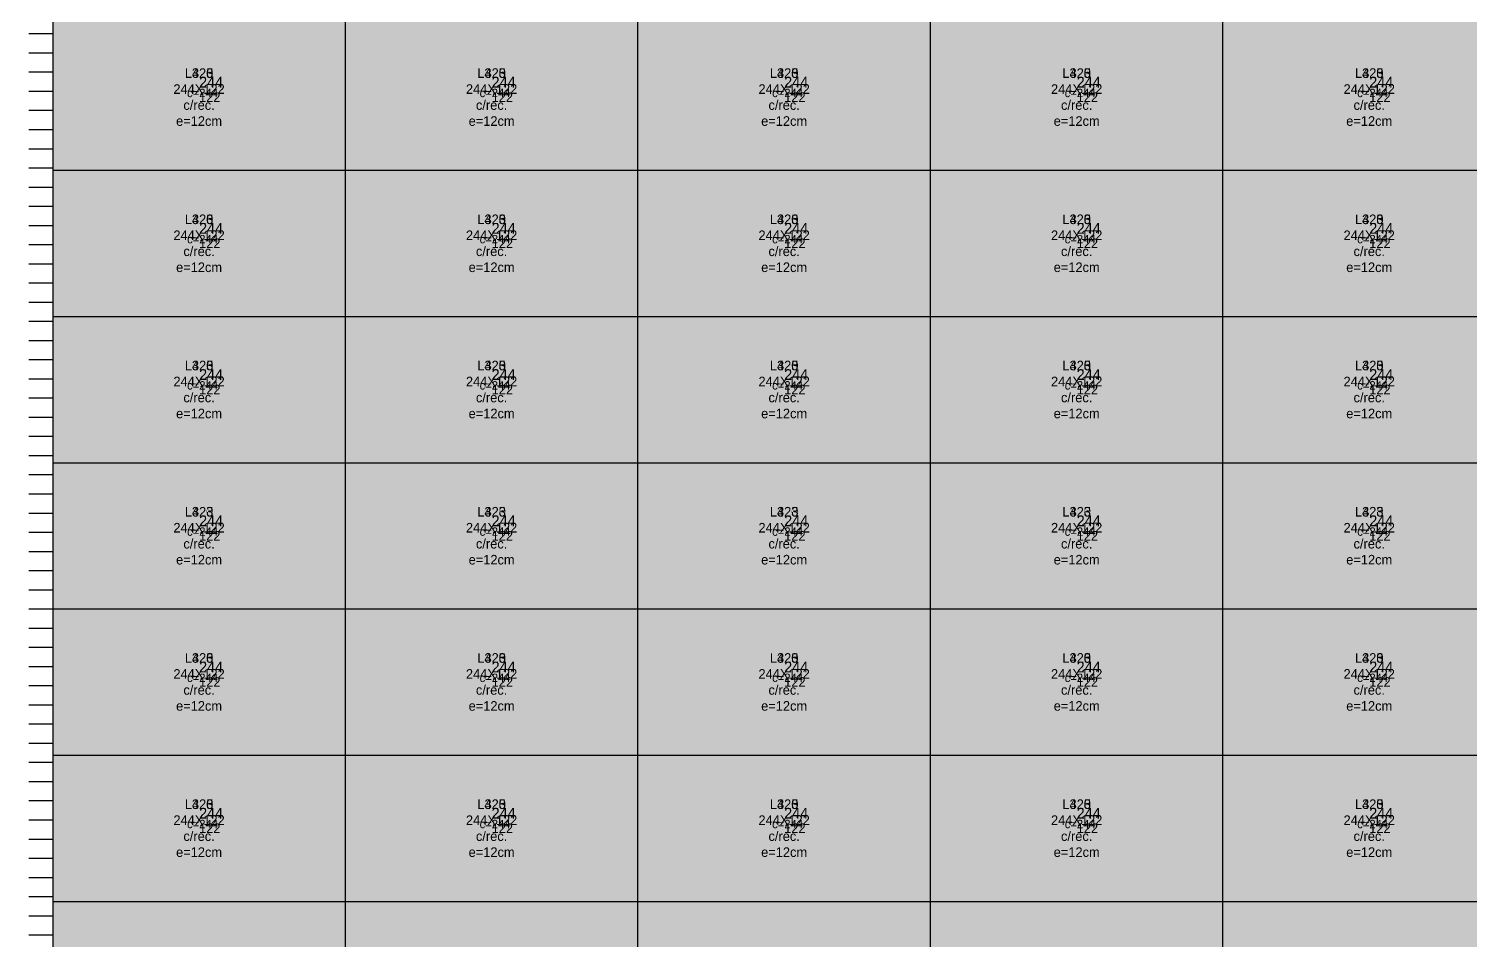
# Model space of a CAD drawing. Extents: x -13000 to 6245, y -61 to 2973.
# Drawn here: x -20 to 1182, y 700 to 1460 of the extents above; entities that cross this region are included whole.
import ezdxf

# ---------------------------------------------------------------- set-up
doc = ezdxf.new("R2010")
doc.units = 0
for name, color, linetype in [('3', 3, 'Continuous'), ('4', 4, 'Continuous'), ('9', 9, 'Continuous'), ('AUX00', 7, 'Continuous'), ('Hachura', 251, 'Continuous'), ('Painéis', 200, 'Continuous')]:
    doc.layers.add(name, color=color, linetype=linetype)

msp = doc.modelspace()

# ---------------------------------------------------------------- hatches: boundary and pattern name
at = {"layer": 'Hachura'}
h = msp.add_hatch(color=7, dxfattribs=at)
h.dxf.hatch_style = 1
h.paths.add_polyline_path([(0, 0), (6184.2, 0), (6184.2, 2970), (0, 2970)])
h = msp.add_hatch(color=7, dxfattribs=at)
h.dxf.hatch_style = 1
h.paths.add_polyline_path([(0, 0), (5984.2, 0), (5984.2, 2870), (0, 2870)])
h = msp.add_hatch(color=7, dxfattribs=at)
h.dxf.hatch_style = 1
h.paths.add_polyline_path([(0, 0), (5984.2, 0), (5984.2, 2870), (0, 2870)])

# ---------------------------------------------------------------- linework, layer by layer
at = {"layer": '3'}
for p in [(0, 2970), (0, 2870), (0, 2870)]:
    msp.add_line(p, (0, 0), dxfattribs=at)
at = {"layer": '3', "lineweight": 25}
for points in [[(0, 0), (6184.2, 0), (6184.2, 2970), (0, 2970)], [(0, 0), (5984.2, 0), (5984.2, 2870), (0, 2870)], [(0, 0), (5984.2, 0), (5984.2, 2870), (0, 2870)]]:
    msp.add_lwpolyline(points, close=True, dxfattribs=at)
at = {"layer": '3'}
for points in [[(244, 0), (244, 2970)], [(488, 0), (488, 2970)], [(732, 0), (732, 2970)], [(976, 0), (976, 2970)], [(244, 0), (244, 2870)], [(244, 0), (244, 2870)], [(488, 0), (488, 2870)], [(488, 0), (488, 2870)], [(732, 0), (732, 2870)], [(732, 0), (732, 2870)], [(976, 0), (976, 2870)], [(976, 0), (976, 2870)], [(0, 1342), (5984.2, 1342)], [(0, 1342), (6184.2, 1342)], [(0, 1342), (5984.2, 1342)], [(0, 1220), (5984.2, 1220)], [(0, 1220), (6184.2, 1220)], [(0, 1220), (5984.2, 1220)], [(0, 1098), (5984.2, 1098)], [(0, 1098), (6184.2, 1098)], [(0, 1098), (5984.2, 1098)], [(0, 976), (5984.2, 976)], [(0, 976), (6184.2, 976)], [(0, 976), (5984.2, 976)], [(0, 854), (5984.2, 854)], [(0, 854), (6184.2, 854)], [(0, 854), (5984.2, 854)], [(0, 732), (5984.2, 732)], [(0, 732), (6184.2, 732)], [(0, 732), (5984.2, 732)]]:
    msp.add_lwpolyline(points, dxfattribs=at)
at = {"layer": '9'}
for p, q in [((-20, 1456), (0, 1456)), ((-20, 1456), (0, 1456)), ((-20, 1456), (0, 1456)), ((-20, 1440), (0, 1440)), ((-20, 1440), (0, 1440)), ((-20, 1440), (0, 1440)), ((-20, 1424), (0, 1424)), ((-20, 1424), (0, 1424)), ((-20, 1424), (0, 1424)), ((-20, 1408), (0, 1408)), ((-20, 1408), (0, 1408)), ((-20, 1408), (0, 1408)), ((-20, 1392), (0, 1392)), ((-20, 1392), (0, 1392)), ((-20, 1392), (0, 1392)), ((-20, 1376), (0, 1376)), ((-20, 1376), (0, 1376)), ((-20, 1376), (0, 1376)), ((-20, 1360), (0, 1360)), ((-20, 1360), (0, 1360)), ((-20, 1360), (0, 1360)), ((-20, 1344), (0, 1344)), ((-20, 1344), (0, 1344)), ((-20, 1344), (0, 1344)), ((-20, 1328), (0, 1328)), ((-20, 1328), (0, 1328)), ((-20, 1328), (0, 1328)), ((-20, 1312), (0, 1312)), ((-20, 1312), (0, 1312)), ((-20, 1312), (0, 1312)), ((-20, 1296), (0, 1296)), ((-20, 1296), (0, 1296)), ((-20, 1296), (0, 1296)), ((-20, 1280), (0, 1280)), ((-20, 1280), (0, 1280)), ((-20, 1280), (0, 1280)), ((-20, 1264), (0, 1264)), ((-20, 1264), (0, 1264)), ((-20, 1264), (0, 1264)), ((-20, 1248), (0, 1248)), ((-20, 1248), (0, 1248)), ((-20, 1248), (0, 1248)), ((-20, 1232), (0, 1232)), ((-20, 1232), (0, 1232)), ((-20, 1232), (0, 1232)), ((-20, 1216), (0, 1216)), ((-20, 1216), (0, 1216)), ((-20, 1216), (0, 1216)), ((-20, 1200), (0, 1200)), ((-20, 1200), (0, 1200)), ((-20, 1200), (0, 1200)), ((-20, 1184), (0, 1184)), ((-20, 1184), (0, 1184)), ((-20, 1184), (0, 1184)), ((-20, 1168), (0, 1168)), ((-20, 1168), (0, 1168)), ((-20, 1168), (0, 1168)), ((-20, 1152), (0, 1152)), ((-20, 1152), (0, 1152)), ((-20, 1152), (0, 1152)), ((-20, 1136), (0, 1136)), ((-20, 1136), (0, 1136)), ((-20, 1136), (0, 1136)), ((-20, 1120), (0, 1120)), ((-20, 1120), (0, 1120)), ((-20, 1120), (0, 1120)), ((-20, 1104), (0, 1104)), ((-20, 1104), (0, 1104)), ((-20, 1104), (0, 1104)), ((-20, 1088), (0, 1088)), ((-20, 1088), (0, 1088)), ((-20, 1088), (0, 1088)), ((-20, 1072), (0, 1072)), ((-20, 1072), (0, 1072)), ((-20, 1072), (0, 1072)), ((-20, 1056), (0, 1056)), ((-20, 1056), (0, 1056)), ((-20, 1056), (0, 1056)), ((-20, 1040), (0, 1040)), ((-20, 1040), (0, 1040)), ((-20, 1040), (0, 1040)), ((-20, 1024), (0, 1024)), ((-20, 1024), (0, 1024)), ((-20, 1024), (0, 1024)), ((-20, 1008), (0, 1008)), ((-20, 1008), (0, 1008)), ((-20, 1008), (0, 1008)), ((-20, 992), (0, 992)), ((-20, 992), (0, 992)), ((-20, 992), (0, 992)), ((-20, 976), (0, 976)), ((-20, 976), (0, 976)), ((-20, 976), (0, 976)), ((-20, 960), (0, 960)), ((-20, 960), (0, 960)), ((-20, 960), (0, 960)), ((-20, 944), (0, 944)), ((-20, 944), (0, 944)), ((-20, 944), (0, 944)), ((-20, 928), (0, 928)), ((-20, 928), (0, 928)), ((-20, 928), (0, 928)), ((-20, 912), (0, 912)), ((-20, 912), (0, 912)), ((-20, 912), (0, 912)), ((-20, 896), (0, 896)), ((-20, 896), (0, 896)), ((-20, 896), (0, 896)), ((-20, 880), (0, 880)), ((-20, 880), (0, 880)), ((-20, 880), (0, 880)), ((-20, 864), (0, 864)), ((-20, 864), (0, 864)), ((-20, 864), (0, 864)), ((-20, 848), (0, 848)), ((-20, 848), (0, 848)), ((-20, 848), (0, 848)), ((-20, 832), (0, 832)), ((-20, 832), (0, 832)), ((-20, 832), (0, 832)), ((-20, 816), (0, 816)), ((-20, 816), (0, 816)), ((-20, 816), (0, 816)), ((-20, 800), (0, 800)), ((-20, 800), (0, 800)), ((-20, 800), (0, 800)), ((-20, 784), (0, 784)), ((-20, 784), (0, 784)), ((-20, 784), (0, 784)), ((-20, 768), (0, 768)), ((-20, 768), (0, 768)), ((-20, 768), (0, 768)), ((-20, 752), (0, 752)), ((-20, 752), (0, 752)), ((-20, 752), (0, 752)), ((-20, 736), (0, 736)), ((-20, 736), (0, 736)), ((-20, 736), (0, 736)), ((-20, 720), (0, 720)), ((-20, 720), (0, 720)), ((-20, 720), (0, 720)), ((-20, 704), (0, 704)), ((-20, 704), (0, 704)), ((-20, 704), (0, 704))]:
    msp.add_line(p, q, dxfattribs=at)
at = {"layer": 'Painéis', "lineweight": 18}
for p, q in [((244, 0), (244, 2970)), ((488, 0), (488, 2970)), ((732, 0), (732, 2970)), ((976, 0), (976, 2970)), ((244, 0), (244, 2870)), ((244, 0), (244, 2870)), ((488, 0), (488, 2870)), ((488, 0), (488, 2870)), ((732, 0), (732, 2870)), ((732, 0), (732, 2870)), ((976, 0), (976, 2870)), ((976, 0), (976, 2870)), ((0, 1342), (5984.2, 1342)), ((0, 1342), (6184.2, 1342)), ((0, 1342), (5984.2, 1342)), ((0, 1220), (5984.2, 1220)), ((0, 1220), (6184.2, 1220)), ((0, 1220), (5984.2, 1220)), ((0, 1098), (5984.2, 1098)), ((0, 1098), (6184.2, 1098)), ((0, 1098), (5984.2, 1098)), ((0, 976), (5984.2, 976)), ((0, 976), (6184.2, 976)), ((0, 976), (5984.2, 976)), ((0, 854), (5984.2, 854)), ((0, 854), (6184.2, 854)), ((0, 854), (5984.2, 854)), ((0, 732), (5984.2, 732)), ((0, 732), (6184.2, 732)), ((0, 732), (5984.2, 732))]:
    msp.add_line(p, q, dxfattribs=at)

# ---------------------------------------------------------------- texts
at = {"layer": '3'}
for p in [(112, 1403), (112, 1403), (112, 1403), (356, 1403), (356, 1403), (356, 1403), (600, 1403), (600, 1403), (600, 1403), (844, 1403), (844, 1403), (844, 1403), (1088, 1403), (1088, 1403), (1088, 1403), (112, 1281), (112, 1281), (112, 1281), (356, 1281), (356, 1281), (356, 1281), (600, 1281), (600, 1281), (600, 1281), (844, 1281), (844, 1281), (844, 1281), (1088, 1281), (1088, 1281), (1088, 1281), (112, 1159), (112, 1159), (112, 1159), (356, 1159), (356, 1159), (356, 1159), (600, 1159), (600, 1159), (600, 1159), (844, 1159), (844, 1159), (844, 1159), (1088, 1159), (1088, 1159), (1088, 1159), (112, 1037), (112, 1037), (112, 1037), (356, 1037), (356, 1037), (356, 1037), (600, 1037), (600, 1037), (600, 1037), (844, 1037), (844, 1037), (844, 1037), (1088, 1037), (1088, 1037), (1088, 1037), (112, 915), (112, 915), (112, 915), (356, 915), (356, 915), (356, 915), (600, 915), (600, 915), (600, 915), (844, 915), (844, 915), (844, 915), (1088, 915), (1088, 915), (1088, 915), (112, 793), (112, 793), (112, 793), (356, 793), (356, 793), (356, 793), (600, 793), (600, 793), (600, 793), (844, 793), (844, 793), (844, 793), (1088, 793), (1088, 793), (1088, 793)]:
    msp.add_text('c=244', height=7, dxfattribs=at).set_placement(p)
at = {"layer": '4'}
for s, height, p in [('244', 9, (122, 1411)), ('244', 9, (122, 1411)), ('244', 9, (122, 1411)), ('244', 9, (366, 1411)), ('244', 9, (366, 1411)), ('244', 9, (366, 1411)), ('244', 9, (610, 1411)), ('244', 9, (610, 1411)), ('244', 9, (610, 1411)), ('244', 9, (854, 1411)), ('244', 9, (854, 1411)), ('244', 9, (854, 1411)), ('244', 9, (1098, 1411)), ('244', 9, (1098, 1411)), ('244', 9, (1098, 1411)), ('122', 8, (122, 1399)), ('122', 8, (122, 1399)), ('122', 8, (122, 1399)), ('122', 8, (366, 1399)), ('122', 8, (366, 1399)), ('122', 8, (366, 1399)), ('122', 8, (610, 1399)), ('122', 8, (610, 1399)), ('122', 8, (610, 1399)), ('122', 8, (854, 1399)), ('122', 8, (854, 1399)), ('122', 8, (854, 1399)), ('122', 8, (1098, 1399)), ('122', 8, (1098, 1399)), ('122', 8, (1098, 1399)), ('244', 9, (122, 1289)), ('244', 9, (122, 1289)), ('244', 9, (122, 1289)), ('244', 9, (366, 1289)), ('244', 9, (366, 1289)), ('244', 9, (366, 1289)), ('244', 9, (610, 1289)), ('244', 9, (610, 1289)), ('244', 9, (610, 1289)), ('244', 9, (854, 1289)), ('244', 9, (854, 1289)), ('244', 9, (854, 1289)), ('244', 9, (1098, 1289)), ('244', 9, (1098, 1289)), ('244', 9, (1098, 1289)), ('122', 8, (122, 1277)), ('122', 8, (122, 1277)), ('122', 8, (122, 1277)), ('122', 8, (366, 1277)), ('122', 8, (366, 1277)), ('122', 8, (366, 1277)), ('122', 8, (610, 1277)), ('122', 8, (610, 1277)), ('122', 8, (610, 1277)), ('122', 8, (854, 1277)), ('122', 8, (854, 1277)), ('122', 8, (854, 1277)), ('122', 8, (1098, 1277)), ('122', 8, (1098, 1277)), ('122', 8, (1098, 1277)), ('244', 9, (122, 1167)), ('244', 9, (122, 1167)), ('244', 9, (122, 1167)), ('244', 9, (366, 1167)), ('244', 9, (366, 1167)), ('244', 9, (366, 1167)), ('244', 9, (610, 1167)), ('244', 9, (610, 1167)), ('244', 9, (610, 1167)), ('244', 9, (854, 1167)), ('244', 9, (854, 1167)), ('244', 9, (854, 1167)), ('244', 9, (1098, 1167)), ('244', 9, (1098, 1167)), ('244', 9, (1098, 1167)), ('122', 8, (122, 1155)), ('122', 8, (122, 1155)), ('122', 8, (122, 1155)), ('122', 8, (366, 1155)), ('122', 8, (366, 1155)), ('122', 8, (366, 1155)), ('122', 8, (610, 1155)), ('122', 8, (610, 1155)), ('122', 8, (610, 1155)), ('122', 8, (854, 1155)), ('122', 8, (854, 1155)), ('122', 8, (854, 1155)), ('122', 8, (1098, 1155)), ('122', 8, (1098, 1155)), ('122', 8, (1098, 1155)), ('244', 9, (122, 1045)), ('244', 9, (122, 1045)), ('244', 9, (122, 1045)), ('244', 9, (366, 1045)), ('244', 9, (366, 1045)), ('244', 9, (366, 1045)), ('244', 9, (610, 1045)), ('244', 9, (610, 1045)), ('244', 9, (610, 1045)), ('244', 9, (854, 1045)), ('244', 9, (854, 1045)), ('244', 9, (854, 1045)), ('244', 9, (1098, 1045)), ('244', 9, (1098, 1045)), ('244', 9, (1098, 1045)), ('122', 8, (122, 1033)), ('122', 8, (122, 1033)), ('122', 8, (122, 1033)), ('122', 8, (366, 1033)), ('122', 8, (366, 1033)), ('122', 8, (366, 1033)), ('122', 8, (610, 1033)), ('122', 8, (610, 1033)), ('122', 8, (610, 1033)), ('122', 8, (854, 1033)), ('122', 8, (854, 1033)), ('122', 8, (854, 1033)), ('122', 8, (1098, 1033)), ('122', 8, (1098, 1033)), ('122', 8, (1098, 1033)), ('244', 9, (122, 923)), ('244', 9, (122, 923)), ('244', 9, (122, 923)), ('244', 9, (366, 923)), ('244', 9, (366, 923)), ('244', 9, (366, 923)), ('244', 9, (610, 923)), ('244', 9, (610, 923)), ('244', 9, (610, 923)), ('244', 9, (854, 923)), ('244', 9, (854, 923)), ('244', 9, (854, 923)), ('244', 9, (1098, 923)), ('244', 9, (1098, 923)), ('244', 9, (1098, 923)), ('122', 8, (122, 911)), ('122', 8, (122, 911)), ('122', 8, (122, 911)), ('122', 8, (366, 911)), ('122', 8, (366, 911)), ('122', 8, (366, 911)), ('122', 8, (610, 911)), ('122', 8, (610, 911)), ('122', 8, (610, 911)), ('122', 8, (854, 911)), ('122', 8, (854, 911)), ('122', 8, (854, 911)), ('122', 8, (1098, 911)), ('122', 8, (1098, 911)), ('122', 8, (1098, 911)), ('244', 9, (122, 801)), ('244', 9, (122, 801)), ('244', 9, (122, 801)), ('244', 9, (366, 801)), ('244', 9, (366, 801)), ('244', 9, (366, 801)), ('244', 9, (610, 801)), ('244', 9, (610, 801)), ('244', 9, (610, 801)), ('244', 9, (854, 801)), ('244', 9, (854, 801)), ('244', 9, (854, 801)), ('244', 9, (1098, 801)), ('244', 9, (1098, 801)), ('244', 9, (1098, 801)), ('122', 8, (122, 789)), ('122', 8, (122, 789)), ('122', 8, (122, 789)), ('122', 8, (366, 789)), ('122', 8, (366, 789)), ('122', 8, (366, 789)), ('122', 8, (610, 789)), ('122', 8, (610, 789)), ('122', 8, (610, 789)), ('122', 8, (854, 789)), ('122', 8, (854, 789)), ('122', 8, (854, 789)), ('122', 8, (1098, 789)), ('122', 8, (1098, 789)), ('122', 8, (1098, 789))]:
    msp.add_text(s, height=height, dxfattribs=at).set_placement(p)
at = {"layer": 'AUX00', "char_height": 8, "attachment_point": 5}
for s, insert in [('\\pxqc;L323^J244X122^Jc/rec.^Je=12cm', (122, 1403)), ('\\pxqc;L325^J244X122^Jc/rec.^Je=12cm', (122, 1403)), ('\\pxqc;L420^J244X122^Jc/rec.^Je=12cm', (122, 1403)), ('\\pxqc;L323^J244X122^Jc/rec.^Je=12cm', (366, 1403)), ('\\pxqc;L325^J244X122^Jc/rec.^Je=12cm', (366, 1403)), ('\\pxqc;L420^J244X122^Jc/rec.^Je=12cm', (366, 1403)), ('\\pxqc;L323^J244X122^Jc/rec.^Je=12cm', (610, 1403)), ('\\pxqc;L325^J244X122^Jc/rec.^Je=12cm', (610, 1403)), ('\\pxqc;L420^J244X122^Jc/rec.^Je=12cm', (610, 1403)), ('\\pxqc;L323^J244X122^Jc/rec.^Je=12cm', (854, 1403)), ('\\pxqc;L325^J244X122^Jc/rec.^Je=12cm', (854, 1403)), ('\\pxqc;L420^J244X122^Jc/rec.^Je=12cm', (854, 1403)), ('\\pxqc;L323^J244X122^Jc/rec.^Je=12cm', (1098, 1403)), ('\\pxqc;L325^J244X122^Jc/rec.^Je=12cm', (1098, 1403)), ('\\pxqc;L420^J244X122^Jc/rec.^Je=12cm', (1098, 1403)), ('\\pxqc;L323^J244X122^Jc/rec.^Je=12cm', (122, 1281)), ('\\pxqc;L325^J244X122^Jc/rec.^Je=12cm', (122, 1281)), ('\\pxqc;L420^J244X122^Jc/rec.^Je=12cm', (122, 1281)), ('\\pxqc;L323^J244X122^Jc/rec.^Je=12cm', (366, 1281)), ('\\pxqc;L325^J244X122^Jc/rec.^Je=12cm', (366, 1281)), ('\\pxqc;L420^J244X122^Jc/rec.^Je=12cm', (366, 1281)), ('\\pxqc;L323^J244X122^Jc/rec.^Je=12cm', (610, 1281)), ('\\pxqc;L325^J244X122^Jc/rec.^Je=12cm', (610, 1281)), ('\\pxqc;L420^J244X122^Jc/rec.^Je=12cm', (610, 1281)), ('\\pxqc;L323^J244X122^Jc/rec.^Je=12cm', (854, 1281)), ('\\pxqc;L325^J244X122^Jc/rec.^Je=12cm', (854, 1281)), ('\\pxqc;L420^J244X122^Jc/rec.^Je=12cm', (854, 1281)), ('\\pxqc;L323^J244X122^Jc/rec.^Je=12cm', (1098, 1281)), ('\\pxqc;L325^J244X122^Jc/rec.^Je=12cm', (1098, 1281)), ('\\pxqc;L420^J244X122^Jc/rec.^Je=12cm', (1098, 1281)), ('\\pxqc;L323^J244X122^Jc/rec.^Je=12cm', (122, 1159)), ('\\pxqc;L325^J244X122^Jc/rec.^Je=12cm', (122, 1159)), ('\\pxqc;L420^J244X122^Jc/rec.^Je=12cm', (122, 1159)), ('\\pxqc;L323^J244X122^Jc/rec.^Je=12cm', (366, 1159)), ('\\pxqc;L325^J244X122^Jc/rec.^Je=12cm', (366, 1159)), ('\\pxqc;L420^J244X122^Jc/rec.^Je=12cm', (366, 1159)), ('\\pxqc;L323^J244X122^Jc/rec.^Je=12cm', (610, 1159)), ('\\pxqc;L325^J244X122^Jc/rec.^Je=12cm', (610, 1159)), ('\\pxqc;L420^J244X122^Jc/rec.^Je=12cm', (610, 1159)), ('\\pxqc;L323^J244X122^Jc/rec.^Je=12cm', (854, 1159)), ('\\pxqc;L325^J244X122^Jc/rec.^Je=12cm', (854, 1159)), ('\\pxqc;L420^J244X122^Jc/rec.^Je=12cm', (854, 1159)), ('\\pxqc;L323^J244X122^Jc/rec.^Je=12cm', (1098, 1159)), ('\\pxqc;L325^J244X122^Jc/rec.^Je=12cm', (1098, 1159)), ('\\pxqc;L420^J244X122^Jc/rec.^Je=12cm', (1098, 1159)), ('\\pxqc;L323^J244X122^Jc/rec.^Je=12cm', (122, 1037)), ('\\pxqc;L325^J244X122^Jc/rec.^Je=12cm', (122, 1037)), ('\\pxqc;L420^J244X122^Jc/rec.^Je=12cm', (122, 1037)), ('\\pxqc;L323^J244X122^Jc/rec.^Je=12cm', (366, 1037)), ('\\pxqc;L325^J244X122^Jc/rec.^Je=12cm', (366, 1037)), ('\\pxqc;L420^J244X122^Jc/rec.^Je=12cm', (366, 1037)), ('\\pxqc;L323^J244X122^Jc/rec.^Je=12cm', (610, 1037)), ('\\pxqc;L325^J244X122^Jc/rec.^Je=12cm', (610, 1037)), ('\\pxqc;L420^J244X122^Jc/rec.^Je=12cm', (610, 1037)), ('\\pxqc;L323^J244X122^Jc/rec.^Je=12cm', (854, 1037)), ('\\pxqc;L325^J244X122^Jc/rec.^Je=12cm', (854, 1037)), ('\\pxqc;L420^J244X122^Jc/rec.^Je=12cm', (854, 1037)), ('\\pxqc;L323^J244X122^Jc/rec.^Je=12cm', (1098, 1037)), ('\\pxqc;L325^J244X122^Jc/rec.^Je=12cm', (1098, 1037)), ('\\pxqc;L420^J244X122^Jc/rec.^Je=12cm', (1098, 1037)), ('\\pxqc;L323^J244X122^Jc/rec.^Je=12cm', (122, 915)), ('\\pxqc;L325^J244X122^Jc/rec.^Je=12cm', (122, 915)), ('\\pxqc;L420^J244X122^Jc/rec.^Je=12cm', (122, 915)), ('\\pxqc;L323^J244X122^Jc/rec.^Je=12cm', (366, 915)), ('\\pxqc;L325^J244X122^Jc/rec.^Je=12cm', (366, 915)), ('\\pxqc;L420^J244X122^Jc/rec.^Je=12cm', (366, 915)), ('\\pxqc;L323^J244X122^Jc/rec.^Je=12cm', (610, 915)), ('\\pxqc;L325^J244X122^Jc/rec.^Je=12cm', (610, 915)), ('\\pxqc;L420^J244X122^Jc/rec.^Je=12cm', (610, 915)), ('\\pxqc;L323^J244X122^Jc/rec.^Je=12cm', (854, 915)), ('\\pxqc;L325^J244X122^Jc/rec.^Je=12cm', (854, 915)), ('\\pxqc;L420^J244X122^Jc/rec.^Je=12cm', (854, 915)), ('\\pxqc;L323^J244X122^Jc/rec.^Je=12cm', (1098, 915)), ('\\pxqc;L325^J244X122^Jc/rec.^Je=12cm', (1098, 915)), ('\\pxqc;L420^J244X122^Jc/rec.^Je=12cm', (1098, 915)), ('\\pxqc;L323^J244X122^Jc/rec.^Je=12cm', (122, 793)), ('\\pxqc;L325^J244X122^Jc/rec.^Je=12cm', (122, 793)), ('\\pxqc;L420^J244X122^Jc/rec.^Je=12cm', (122, 793)), ('\\pxqc;L323^J244X122^Jc/rec.^Je=12cm', (366, 793)), ('\\pxqc;L325^J244X122^Jc/rec.^Je=12cm', (366, 793)), ('\\pxqc;L420^J244X122^Jc/rec.^Je=12cm', (366, 793)), ('\\pxqc;L323^J244X122^Jc/rec.^Je=12cm', (610, 793)), ('\\pxqc;L325^J244X122^Jc/rec.^Je=12cm', (610, 793)), ('\\pxqc;L420^J244X122^Jc/rec.^Je=12cm', (610, 793)), ('\\pxqc;L323^J244X122^Jc/rec.^Je=12cm', (854, 793)), ('\\pxqc;L325^J244X122^Jc/rec.^Je=12cm', (854, 793)), ('\\pxqc;L420^J244X122^Jc/rec.^Je=12cm', (854, 793)), ('\\pxqc;L323^J244X122^Jc/rec.^Je=12cm', (1098, 793)), ('\\pxqc;L325^J244X122^Jc/rec.^Je=12cm', (1098, 793)), ('\\pxqc;L420^J244X122^Jc/rec.^Je=12cm', (1098, 793))]:
    msp.add_mtext(s, dxfattribs=dict(at, insert=insert))

doc.saveas('drawing.dxf')
